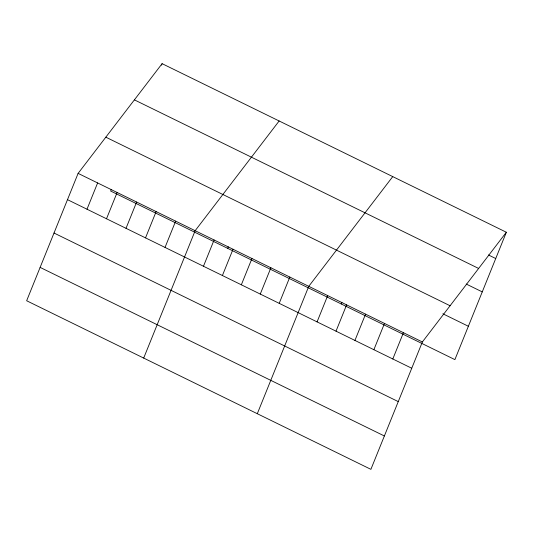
<?xml version="1.0" encoding="UTF-8"?>
<svg xmlns="http://www.w3.org/2000/svg" width="533" height="533" viewBox="0 0 533 533"><rect width="100%" height="100%" fill="white"/><g stroke="black" fill="none" stroke-linecap="round" stroke-linejoin="round"><path stroke-width="0.8" d="M78.111 173.378L26.65 300.752L370.895 469.34L422.363 341.966L506.35 232.248L162.105 63.66L78.111 173.378L422.363 341.966M86.999 209.216L97.619 182.932M111.25 189.521L110.637 191.034L454.889 359.622L506.35 232.248M161.492 65.159L162.105 63.66M106.507 218.77L117.127 192.486M126.015 228.317L136.635 202.034M145.522 237.871L156.142 211.588M165.03 247.425L175.65 221.142M143.697 358.076L195.158 230.696L279.145 120.978M203.473 266.253L214.093 239.97M227.684 248.358L228.297 246.839M222.408 275.528L233.028 249.244M241.342 284.795L251.956 258.512M260.271 294.069L270.891 267.786M279.205 303.344L289.825 277.06M257.299 413.708L308.76 286.328L392.748 176.616M317.075 321.885L327.695 295.602M341.287 303.99L341.9 302.471M336.01 331.16L346.63 304.876M354.938 340.427L365.558 314.144M373.873 349.701L384.493 323.418M392.808 358.975L403.428 332.692M488.448 254.961L495.73 258.532M134.389 99.864L478.634 268.452M466.228 284.042L482.252 291.891M105.827 137.168L450.079 305.755M442.876 313.777L468.367 326.263M67.491 199.662L411.743 368.25M54.013 233.021L398.264 401.609M40.128 267.393L384.373 435.981"/></g></svg>
